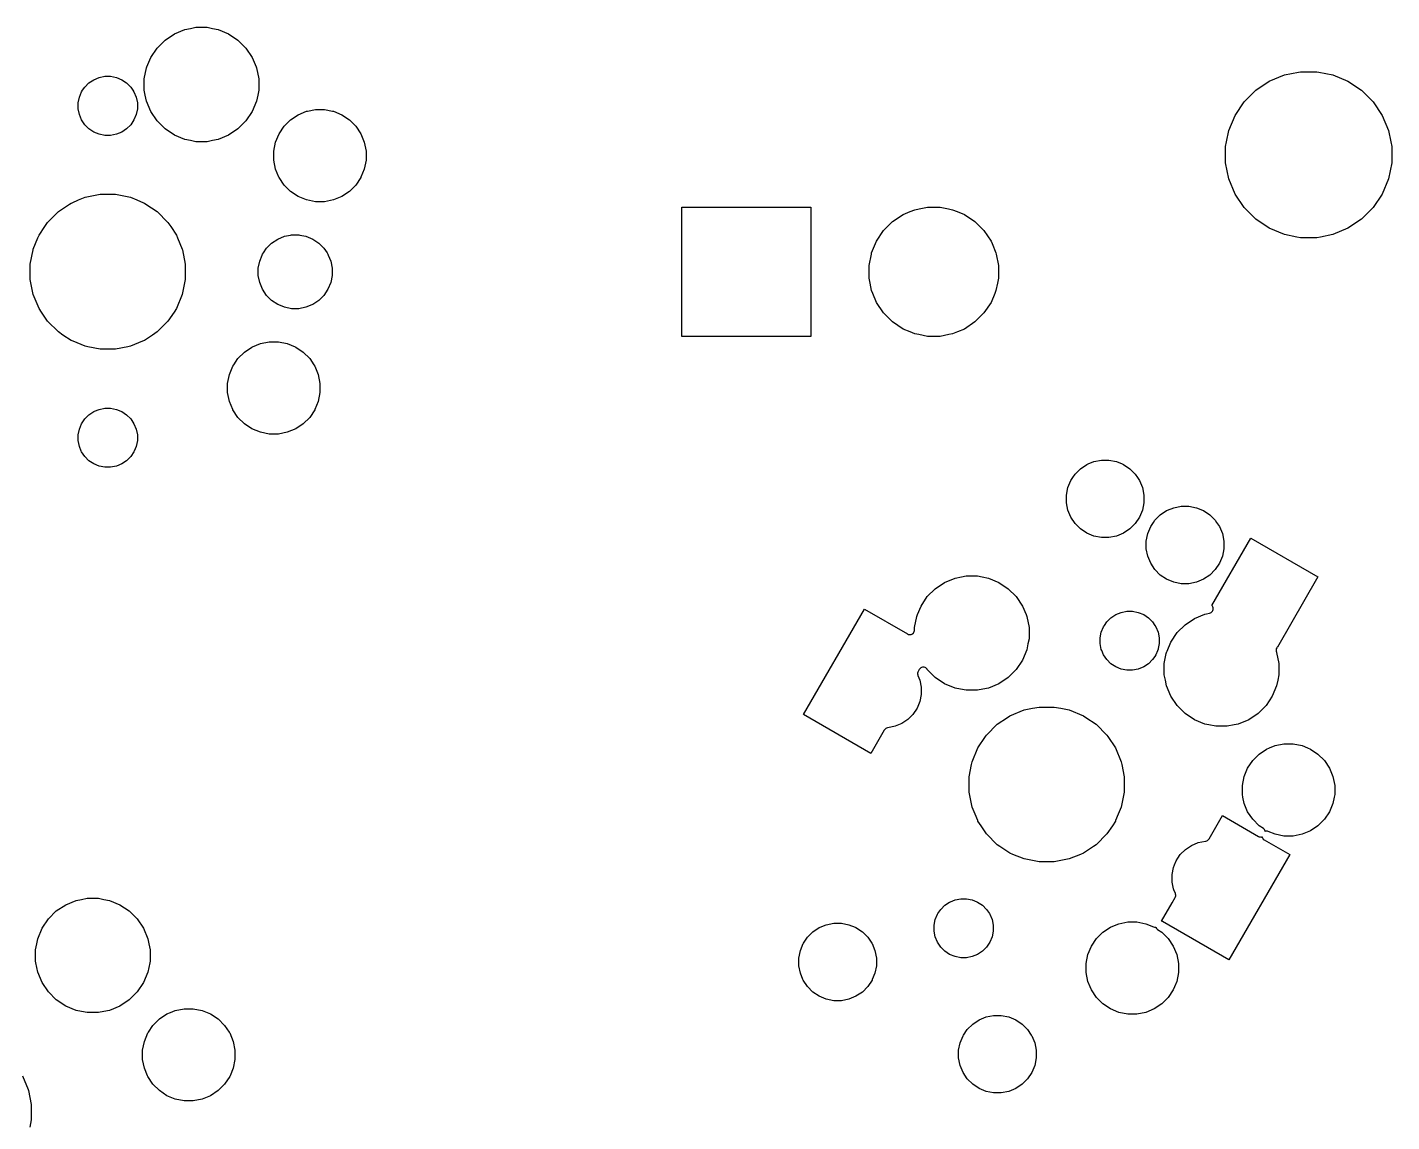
# Model space of a CAD drawing. Extents: x 52 to 337, y -159 to -34.
# Drawn here: x 297.86 to 334.83, y -129.41 to -99.73 of the extents above; entities that cross this region are included whole.
import ezdxf

# ---------------------------------------------------------------- set-up
doc = ezdxf.new("R2010")
doc.units = 0
doc.layers.add('BLACK', color=7, linetype='CONTINUOUS')

msp = doc.modelspace()

# ---------------------------------------------------------------- linework, layer by layer
at = {"layer": 'BLACK', "linetype": 'CONTINUOUS'}
for p, q in [((301.843, -99.908), (302.125, -99.7911)), ((302.125, -99.7911), (302.275, -99.7613)), ((302.275, -99.7613), (302.425, -99.7315)), ((302.425, -99.7315), (302.73, -99.7315)), ((302.73, -99.7315), (302.88, -99.7613)), ((302.88, -99.7613), (303.03, -99.7911)), ((303.03, -99.7911), (303.312, -99.908)), ((301.373, -100.294), (301.589, -100.078)), ((301.589, -100.078), (301.843, -99.908)), ((303.312, -99.908), (303.566, -100.078)), ((303.566, -100.078), (303.782, -100.294)), ((301.098, -100.8), (301.203, -100.548)), ((301.203, -100.548), (301.373, -100.294)), ((303.782, -100.294), (303.952, -100.548)), ((303.952, -100.548), (304.057, -100.8)), ((301.026, -101.13), (301.086, -100.83)), ((301.086, -100.83), (301.098, -100.8)), ((304.057, -100.8), (304.069, -100.83)), ((304.069, -100.83), (304.128, -101.13)), ((332.305, -100.947), (332.36, -100.936)), ((332.36, -100.936), (332.803, -100.936)), ((332.803, -100.936), (332.857, -100.947)), ((299.415, -101.352), (299.527, -101.24)), ((299.527, -101.24), (299.658, -101.153)), ((299.658, -101.153), (299.804, -101.092)), ((299.658, -101.153), (299.658, -101.153)), ((299.804, -101.092), (299.959, -101.061)), ((299.959, -101.061), (300.116, -101.061)), ((300.116, -101.061), (300.271, -101.092)), ((300.271, -101.092), (300.417, -101.153)), ((300.417, -101.153), (300.417, -101.153)), ((300.417, -101.153), (300.548, -101.24)), ((300.548, -101.24), (300.66, -101.352)), ((301.026, -101.435), (301.026, -101.13)), ((304.128, -101.13), (304.128, -101.435)), ((331.146, -101.439), (331.515, -101.193)), ((331.515, -101.193), (331.925, -101.023)), ((331.925, -101.023), (332.305, -100.947)), ((332.857, -100.947), (333.238, -101.023)), ((333.238, -101.023), (333.647, -101.193)), ((333.647, -101.193), (334.016, -101.439)), ((299.236, -101.784), (299.267, -101.629)), ((299.267, -101.629), (299.328, -101.483)), ((299.328, -101.483), (299.357, -101.439)), ((299.357, -101.439), (299.415, -101.352)), ((300.66, -101.352), (300.718, -101.439)), ((300.718, -101.439), (300.747, -101.483)), ((300.747, -101.483), (300.808, -101.629)), ((300.808, -101.629), (300.839, -101.784)), ((301.054, -101.571), (301.026, -101.435)), ((301.086, -101.735), (301.054, -101.571)), ((304.101, -101.571), (304.069, -101.735)), ((304.128, -101.435), (304.101, -101.571)), ((330.833, -101.753), (331.146, -101.439)), ((334.016, -101.439), (334.33, -101.753)), ((299.236, -101.941), (299.236, -101.784)), ((299.267, -102.096), (299.236, -101.941)), ((300.839, -101.941), (300.808, -102.096)), ((300.839, -101.784), (300.839, -101.941)), ((301.203, -102.017), (301.086, -101.735)), ((301.373, -102.271), (301.203, -102.017)), ((303.952, -102.017), (303.782, -102.271)), ((304.069, -101.735), (303.952, -102.017)), ((305.195, -102.104), (305.423, -102.01)), ((305.423, -102.01), (305.451, -102.004)), ((305.451, -102.004), (305.664, -101.962)), ((305.664, -101.962), (305.911, -101.962)), ((305.911, -101.962), (306.124, -102.004)), ((306.124, -102.004), (306.152, -102.01)), ((306.152, -102.01), (306.38, -102.104)), ((330.586, -102.121), (330.833, -101.753)), ((334.33, -101.753), (334.576, -102.121)), ((299.328, -102.242), (299.267, -102.096)), ((299.415, -102.373), (299.328, -102.242)), ((299.328, -102.242), (299.328, -102.242)), ((299.527, -102.485), (299.415, -102.373)), ((300.66, -102.373), (300.548, -102.485)), ((300.747, -102.242), (300.66, -102.373)), ((300.808, -102.096), (300.747, -102.242)), ((300.747, -102.242), (300.747, -102.242)), ((301.589, -102.487), (301.373, -102.271)), ((303.782, -102.271), (303.566, -102.487)), ((304.679, -102.62), (304.816, -102.415)), ((304.816, -102.415), (304.99, -102.241)), ((304.99, -102.241), (305.195, -102.104)), ((306.38, -102.104), (306.585, -102.241)), ((306.585, -102.241), (306.759, -102.415)), ((306.759, -102.415), (306.896, -102.62)), ((330.417, -102.531), (330.586, -102.121)), ((334.576, -102.121), (334.746, -102.531)), ((299.658, -102.572), (299.527, -102.485)), ((299.804, -102.633), (299.658, -102.572)), ((299.658, -102.572), (299.658, -102.572)), ((299.658, -102.572), (299.658, -102.572)), ((299.959, -102.663), (299.804, -102.633)), ((300.116, -102.663), (299.959, -102.663)), ((300.271, -102.633), (300.116, -102.663)), ((300.417, -102.572), (300.271, -102.633)), ((300.548, -102.485), (300.417, -102.572)), ((300.417, -102.572), (300.417, -102.572)), ((300.417, -102.572), (300.417, -102.572)), ((301.843, -102.657), (301.589, -102.487)), ((302.125, -102.774), (301.843, -102.657)), ((302.275, -102.804), (302.125, -102.774)), ((303.03, -102.774), (302.88, -102.804)), ((303.312, -102.657), (303.03, -102.774)), ((303.566, -102.487), (303.312, -102.657)), ((304.585, -102.848), (304.679, -102.62)), ((304.679, -102.62), (304.679, -102.62)), ((306.896, -102.62), (306.896, -102.62)), ((306.896, -102.62), (306.99, -102.848)), ((330.357, -102.834), (330.417, -102.531)), ((334.746, -102.531), (334.806, -102.834)), ((302.425, -102.834), (302.275, -102.804)), ((302.73, -102.834), (302.425, -102.834)), ((302.88, -102.804), (302.73, -102.834)), ((304.536, -103.089), (304.585, -102.848)), ((304.536, -103.336), (304.536, -103.089)), ((306.99, -102.848), (307.038, -103.089)), ((307.038, -103.089), (307.038, -103.336)), ((330.33, -102.966), (330.331, -102.961)), ((330.33, -103.409), (330.33, -102.966)), ((330.331, -102.961), (330.357, -102.834)), ((334.806, -102.834), (334.831, -102.961)), ((334.831, -102.961), (334.832, -102.966)), ((334.832, -102.966), (334.832, -103.409)), ((304.585, -103.577), (304.536, -103.336)), ((307.038, -103.336), (306.99, -103.577)), ((330.417, -103.844), (330.33, -103.409)), ((334.832, -103.409), (334.746, -103.844)), ((304.677, -103.8), (304.585, -103.577)), ((304.679, -103.805), (304.677, -103.8)), ((304.816, -104.01), (304.679, -103.805)), ((306.896, -103.805), (306.759, -104.01)), ((306.898, -103.8), (306.896, -103.805)), ((306.99, -103.577), (306.898, -103.8)), ((330.586, -104.254), (330.417, -103.844)), ((334.746, -103.844), (334.576, -104.254)), ((299.56, -104.315), (299.831, -104.261)), ((299.831, -104.261), (300.244, -104.261)), ((300.244, -104.261), (300.515, -104.315)), ((304.99, -104.184), (304.816, -104.01)), ((305.195, -104.321), (304.99, -104.184)), ((306.585, -104.184), (306.38, -104.321)), ((306.759, -104.01), (306.585, -104.184)), ((330.833, -104.622), (330.586, -104.254)), ((334.576, -104.254), (334.33, -104.622)), ((298.698, -104.731), (299.003, -104.527)), ((299.003, -104.527), (299.042, -104.501)), ((299.042, -104.501), (299.07, -104.489)), ((299.07, -104.489), (299.248, -104.415)), ((299.248, -104.415), (299.425, -104.342)), ((299.425, -104.342), (299.56, -104.315)), ((300.515, -104.315), (300.65, -104.342)), ((300.65, -104.342), (300.827, -104.415)), ((300.827, -104.415), (301.005, -104.489)), ((301.005, -104.489), (301.033, -104.501)), ((301.033, -104.501), (301.072, -104.527)), ((301.072, -104.527), (301.377, -104.731)), ((305.423, -104.415), (305.195, -104.321)), ((305.195, -104.321), (305.195, -104.321)), ((305.195, -104.321), (305.195, -104.321)), ((305.664, -104.463), (305.423, -104.415)), ((305.911, -104.463), (305.664, -104.463)), ((306.152, -104.415), (305.911, -104.463)), ((306.38, -104.321), (306.152, -104.415)), ((306.38, -104.321), (306.38, -104.321)), ((306.38, -104.321), (306.38, -104.321)), ((315.59, -108.114), (315.59, -104.611)), ((315.59, -104.611), (319.092, -104.611)), ((319.092, -104.611), (319.092, -108.114)), ((322.023, -104.656), (322.249, -104.611)), ((322.249, -104.611), (322.594, -104.611)), ((322.594, -104.611), (322.819, -104.656)), ((331.146, -104.936), (330.833, -104.622)), ((334.33, -104.622), (334.016, -104.936)), ((298.406, -105.023), (298.698, -104.731)), ((301.377, -104.731), (301.669, -105.023)), ((321.061, -105.246), (321.305, -105.002)), ((321.305, -105.002), (321.592, -104.811)), ((321.592, -104.811), (321.786, -104.731)), ((321.786, -104.731), (321.911, -104.679)), ((321.911, -104.679), (322.023, -104.656)), ((322.819, -104.656), (322.932, -104.679)), ((322.932, -104.679), (323.057, -104.731)), ((323.057, -104.731), (323.251, -104.811)), ((323.251, -104.811), (323.537, -105.002)), ((323.537, -105.002), (323.781, -105.246)), ((331.515, -105.182), (331.146, -104.936)), ((334.016, -104.936), (333.647, -105.182)), ((298.146, -105.438), (298.176, -105.367)), ((298.176, -105.367), (298.177, -105.366)), ((298.177, -105.366), (298.331, -105.135)), ((298.331, -105.135), (298.406, -105.023)), ((301.669, -105.023), (301.744, -105.135)), ((301.744, -105.135), (301.898, -105.366)), ((301.898, -105.366), (301.899, -105.367)), ((301.899, -105.367), (301.929, -105.438)), ((304.826, -105.4), (304.99, -105.367)), ((304.99, -105.367), (305.019, -105.361)), ((305.019, -105.361), (305.216, -105.361)), ((305.216, -105.361), (305.245, -105.367)), ((305.245, -105.367), (305.409, -105.4)), ((320.87, -105.533), (321.061, -105.246)), ((323.781, -105.246), (323.973, -105.533)), ((331.925, -105.352), (331.515, -105.182)), ((332.261, -105.419), (331.925, -105.352)), ((333.238, -105.352), (332.902, -105.419)), ((333.647, -105.182), (333.238, -105.352)), ((298.017, -105.75), (298.146, -105.438)), ((301.929, -105.438), (302.058, -105.75)), ((304.255, -105.852), (304.34, -105.724)), ((304.34, -105.724), (304.479, -105.585)), ((304.479, -105.585), (304.643, -105.475)), ((304.643, -105.475), (304.826, -105.4)), ((305.409, -105.4), (305.592, -105.475)), ((305.592, -105.475), (305.756, -105.585)), ((305.756, -105.585), (305.895, -105.724)), ((305.895, -105.724), (305.98, -105.852)), ((320.738, -105.852), (320.843, -105.597)), ((320.843, -105.597), (320.87, -105.533)), ((323.973, -105.533), (324, -105.597)), ((324, -105.597), (324.105, -105.852)), ((332.36, -105.438), (332.261, -105.419)), ((332.803, -105.438), (332.36, -105.438)), ((332.902, -105.419), (332.803, -105.438)), ((297.936, -106.156), (298.014, -105.768)), ((298.014, -105.768), (298.017, -105.75)), ((302.058, -105.75), (302.061, -105.768)), ((302.061, -105.768), (302.138, -106.156)), ((304.116, -106.264), (304.155, -106.071)), ((304.155, -106.071), (304.222, -105.909)), ((304.222, -105.909), (304.23, -105.888)), ((304.23, -105.888), (304.255, -105.852)), ((305.98, -105.852), (306.005, -105.888)), ((306.005, -105.888), (306.013, -105.909)), ((306.013, -105.909), (306.08, -106.071)), ((306.08, -106.071), (306.118, -106.264)), ((320.67, -106.19), (320.73, -105.888)), ((320.73, -105.888), (320.738, -105.852)), ((324.105, -105.852), (324.112, -105.888)), ((324.112, -105.888), (324.172, -106.19)), ((297.936, -106.569), (297.936, -106.156)), ((302.138, -106.156), (302.138, -106.569)), ((304.116, -106.461), (304.116, -106.264)), ((304.155, -106.654), (304.116, -106.461)), ((306.118, -106.461), (306.08, -106.654)), ((306.118, -106.264), (306.118, -106.461)), ((320.67, -106.535), (320.67, -106.19)), ((324.172, -106.19), (324.172, -106.535)), ((297.963, -106.704), (297.936, -106.569)), ((298.017, -106.975), (297.963, -106.704)), ((302.112, -106.704), (302.058, -106.975)), ((302.138, -106.569), (302.112, -106.704)), ((304.23, -106.837), (304.155, -106.654)), ((304.34, -107.001), (304.23, -106.837)), ((306.005, -106.837), (305.895, -107.001)), ((306.08, -106.654), (306.005, -106.837)), ((320.697, -106.667), (320.67, -106.535)), ((320.738, -106.873), (320.697, -106.667)), ((324.146, -106.667), (324.105, -106.873)), ((324.172, -106.535), (324.146, -106.667)), ((298.176, -107.358), (298.017, -106.975)), ((302.058, -106.975), (301.899, -107.358)), ((304.479, -107.14), (304.34, -107.001)), ((304.643, -107.25), (304.479, -107.14)), ((305.756, -107.14), (305.592, -107.25)), ((305.895, -107.001), (305.756, -107.14)), ((320.769, -106.949), (320.738, -106.873)), ((320.87, -107.192), (320.769, -106.949)), ((321.061, -107.479), (320.87, -107.192)), ((323.973, -107.192), (323.781, -107.479)), ((324.074, -106.949), (323.973, -107.192)), ((324.105, -106.873), (324.074, -106.949)), ((298.24, -107.454), (298.176, -107.358)), ((298.406, -107.702), (298.24, -107.454)), ((301.835, -107.454), (301.669, -107.702)), ((301.899, -107.358), (301.835, -107.454)), ((304.671, -107.261), (304.643, -107.25)), ((304.643, -107.25), (304.643, -107.25)), ((304.643, -107.25), (304.643, -107.25)), ((304.826, -107.325), (304.671, -107.261)), ((305.019, -107.364), (304.826, -107.325)), ((305.216, -107.364), (305.019, -107.364)), ((305.409, -107.325), (305.216, -107.364)), ((305.564, -107.261), (305.409, -107.325)), ((305.592, -107.25), (305.564, -107.261)), ((305.592, -107.25), (305.592, -107.25)), ((305.592, -107.25), (305.592, -107.25)), ((321.305, -107.723), (321.061, -107.479)), ((323.781, -107.479), (323.537, -107.723)), ((298.698, -107.994), (298.406, -107.702)), ((301.669, -107.702), (301.377, -107.994)), ((321.592, -107.914), (321.305, -107.723)), ((321.779, -107.992), (321.592, -107.914)), ((323.251, -107.914), (323.064, -107.992)), ((323.537, -107.723), (323.251, -107.914)), ((298.823, -108.078), (298.698, -107.994)), ((299.042, -108.224), (298.823, -108.078)), ((299.097, -108.247), (299.042, -108.224)), ((299.042, -108.224), (299.042, -108.224)), ((299.042, -108.224), (299.042, -108.224)), ((299.425, -108.383), (299.097, -108.247)), ((300.978, -108.247), (300.65, -108.383)), ((301.033, -108.224), (300.978, -108.247)), ((301.252, -108.078), (301.033, -108.224)), ((301.033, -108.224), (301.033, -108.224)), ((301.033, -108.224), (301.033, -108.224)), ((301.377, -107.994), (301.252, -108.078)), ((303.961, -108.397), (304.173, -108.31)), ((304.173, -108.31), (304.414, -108.261)), ((304.414, -108.261), (304.661, -108.261)), ((304.661, -108.261), (304.902, -108.31)), ((304.902, -108.31), (305.114, -108.397)), ((319.092, -108.114), (315.59, -108.114)), ((321.911, -108.046), (321.779, -107.992)), ((322.015, -108.067), (321.911, -108.046)), ((322.249, -108.114), (322.015, -108.067)), ((322.594, -108.114), (322.249, -108.114)), ((322.828, -108.067), (322.594, -108.114)), ((322.932, -108.046), (322.828, -108.067)), ((323.064, -107.992), (322.932, -108.046)), ((299.498, -108.397), (299.425, -108.383)), ((299.831, -108.463), (299.498, -108.397)), ((300.244, -108.463), (299.831, -108.463)), ((300.577, -108.397), (300.244, -108.463)), ((300.65, -108.383), (300.577, -108.397)), ((303.566, -108.715), (303.74, -108.541)), ((303.74, -108.541), (303.945, -108.404)), ((303.945, -108.404), (303.961, -108.397)), ((305.114, -108.397), (305.13, -108.404)), ((305.13, -108.404), (305.335, -108.541)), ((305.335, -108.541), (305.509, -108.715)), ((303.335, -109.148), (303.429, -108.92)), ((303.429, -108.92), (303.45, -108.888)), ((303.45, -108.888), (303.566, -108.715)), ((305.509, -108.715), (305.625, -108.888)), ((305.625, -108.888), (305.646, -108.92)), ((305.646, -108.92), (305.74, -109.148)), ((303.286, -109.389), (303.335, -109.148)), ((303.286, -109.636), (303.286, -109.389)), ((305.74, -109.148), (305.788, -109.389)), ((305.788, -109.389), (305.788, -109.636)), ((303.335, -109.877), (303.286, -109.636)), ((305.788, -109.636), (305.74, -109.877)), ((299.527, -110.24), (299.658, -110.153)), ((299.658, -110.153), (299.68, -110.144)), ((299.68, -110.144), (299.804, -110.092)), ((299.804, -110.092), (299.959, -110.061)), ((299.959, -110.061), (300.116, -110.061)), ((300.116, -110.061), (300.271, -110.092)), ((300.271, -110.092), (300.395, -110.144)), ((300.395, -110.144), (300.417, -110.153)), ((300.417, -110.153), (300.548, -110.24)), ((303.424, -110.092), (303.335, -109.877)), ((303.429, -110.105), (303.424, -110.092)), ((303.566, -110.31), (303.429, -110.105)), ((305.646, -110.105), (305.509, -110.31)), ((305.651, -110.092), (305.646, -110.105)), ((305.74, -109.877), (305.651, -110.092)), ((299.267, -110.629), (299.328, -110.483)), ((299.328, -110.483), (299.329, -110.481)), ((299.329, -110.481), (299.415, -110.352)), ((299.415, -110.352), (299.527, -110.24)), ((300.548, -110.24), (300.66, -110.352)), ((300.66, -110.352), (300.746, -110.481)), ((300.746, -110.481), (300.747, -110.483)), ((300.747, -110.483), (300.808, -110.629)), ((303.74, -110.484), (303.566, -110.31)), ((303.945, -110.621), (303.74, -110.484)), ((305.335, -110.484), (305.13, -110.621)), ((305.509, -110.31), (305.335, -110.484)), ((299.236, -110.784), (299.267, -110.629)), ((299.236, -110.941), (299.236, -110.784)), ((300.808, -110.629), (300.839, -110.784)), ((300.839, -110.784), (300.839, -110.941)), ((304.173, -110.715), (303.945, -110.621)), ((303.945, -110.621), (303.945, -110.621)), ((303.945, -110.621), (303.945, -110.621)), ((304.414, -110.763), (304.173, -110.715)), ((304.661, -110.763), (304.414, -110.763)), ((304.902, -110.715), (304.661, -110.763)), ((305.13, -110.621), (304.902, -110.715)), ((305.13, -110.621), (305.13, -110.621)), ((305.13, -110.621), (305.13, -110.621)), ((299.267, -111.096), (299.236, -110.941)), ((299.32, -111.223), (299.267, -111.096)), ((299.328, -111.242), (299.32, -111.223)), ((299.415, -111.373), (299.328, -111.242)), ((300.747, -111.242), (300.66, -111.373)), ((300.755, -111.223), (300.747, -111.242)), ((300.808, -111.096), (300.755, -111.223)), ((300.839, -110.941), (300.808, -111.096)), ((299.527, -111.485), (299.415, -111.373)), ((299.658, -111.572), (299.527, -111.485)), ((299.804, -111.633), (299.658, -111.572)), ((299.658, -111.572), (299.658, -111.572)), ((299.658, -111.572), (299.658, -111.572)), ((299.959, -111.663), (299.804, -111.633)), ((300.116, -111.663), (299.959, -111.663)), ((300.271, -111.633), (300.116, -111.663)), ((300.417, -111.572), (300.271, -111.633)), ((300.548, -111.485), (300.417, -111.572)), ((300.417, -111.572), (300.417, -111.572)), ((300.417, -111.572), (300.417, -111.572)), ((300.66, -111.373), (300.548, -111.485)), ((326.396, -111.703), (326.568, -111.588)), ((326.568, -111.588), (326.606, -111.572)), ((326.606, -111.572), (326.76, -111.509)), ((326.76, -111.509), (326.963, -111.469)), ((326.963, -111.469), (327.17, -111.469)), ((327.17, -111.469), (327.373, -111.509)), ((327.373, -111.509), (327.526, -111.572)), ((327.526, -111.572), (327.564, -111.588)), ((327.564, -111.588), (327.736, -111.703)), ((326.056, -112.213), (326.135, -112.022)), ((326.135, -112.022), (326.19, -111.939)), ((326.19, -111.939), (326.25, -111.85)), ((326.25, -111.85), (326.396, -111.703)), ((327.736, -111.703), (327.883, -111.85)), ((327.883, -111.85), (327.943, -111.939)), ((327.943, -111.939), (327.998, -112.022)), ((327.998, -112.022), (328.077, -112.213)), ((326.015, -112.416), (326.056, -112.213)), ((328.077, -112.213), (328.117, -112.416)), ((326.015, -112.623), (326.015, -112.416)), ((326.056, -112.826), (326.015, -112.623)), ((328.117, -112.623), (328.077, -112.826)), ((328.117, -112.416), (328.117, -112.623)), ((328.754, -112.829), (328.925, -112.759)), ((328.925, -112.759), (329.128, -112.719)), ((329.128, -112.719), (329.335, -112.719)), ((329.335, -112.719), (329.538, -112.759)), ((329.538, -112.759), (329.708, -112.829)), ((326.135, -113.017), (326.056, -112.826)), ((326.25, -113.189), (326.135, -113.017)), ((326.135, -113.017), (326.135, -113.017)), ((327.998, -113.017), (327.883, -113.189)), ((328.077, -112.826), (327.998, -113.017)), ((327.998, -113.017), (327.998, -113.017)), ((328.375, -113.16), (328.415, -113.1)), ((328.415, -113.1), (328.561, -112.953)), ((328.561, -112.953), (328.733, -112.838)), ((328.733, -112.838), (328.754, -112.829)), ((329.708, -112.829), (329.729, -112.838)), ((329.729, -112.838), (329.901, -112.953)), ((329.901, -112.953), (330.048, -113.1)), ((330.048, -113.1), (330.088, -113.16)), ((326.396, -113.336), (326.25, -113.189)), ((326.568, -113.451), (326.396, -113.336)), ((326.76, -113.53), (326.568, -113.451)), ((326.568, -113.451), (326.568, -113.451)), ((326.568, -113.451), (326.568, -113.451)), ((327.564, -113.451), (327.373, -113.53)), ((327.736, -113.336), (327.564, -113.451)), ((327.564, -113.451), (327.564, -113.451)), ((327.564, -113.451), (327.564, -113.451)), ((327.883, -113.189), (327.736, -113.336)), ((328.18, -113.666), (328.221, -113.463)), ((328.221, -113.463), (328.3, -113.272)), ((328.3, -113.272), (328.375, -113.16)), ((330.088, -113.16), (330.163, -113.272)), ((330.163, -113.272), (330.242, -113.463)), ((330.242, -113.463), (330.282, -113.666)), ((326.963, -113.571), (326.76, -113.53)), ((327.17, -113.571), (326.963, -113.571)), ((327.373, -113.53), (327.17, -113.571)), ((328.18, -113.873), (328.18, -113.666)), ((328.221, -114.076), (328.18, -113.873)), ((329.958, -115.408), (331.012, -113.584)), ((330.282, -113.873), (330.242, -114.076)), ((330.282, -113.666), (330.282, -113.873)), ((331.012, -113.584), (332.832, -114.635)), ((328.3, -114.267), (328.221, -114.076)), ((330.242, -114.076), (330.163, -114.267)), ((323.169, -114.635), (323.299, -114.609)), ((323.299, -114.609), (323.604, -114.609)), ((323.604, -114.609), (323.734, -114.635)), ((328.415, -114.439), (328.3, -114.267)), ((328.3, -114.267), (328.3, -114.267)), ((328.561, -114.586), (328.415, -114.439)), ((328.733, -114.701), (328.561, -114.586)), ((329.901, -114.586), (329.729, -114.701)), ((330.048, -114.439), (329.901, -114.586)), ((330.163, -114.267), (330.048, -114.439)), ((330.163, -114.267), (330.163, -114.267)), ((322.247, -115.171), (322.463, -114.955)), ((322.463, -114.955), (322.717, -114.786)), ((322.717, -114.786), (322.999, -114.669)), ((322.999, -114.669), (323.169, -114.635)), ((323.734, -114.635), (323.904, -114.669)), ((323.904, -114.669), (324.186, -114.786)), ((324.186, -114.786), (324.44, -114.955)), ((324.44, -114.955), (324.656, -115.171)), ((328.925, -114.78), (328.733, -114.701)), ((328.733, -114.701), (328.733, -114.701)), ((328.733, -114.701), (328.733, -114.701)), ((329.128, -114.821), (328.925, -114.78)), ((329.335, -114.821), (329.128, -114.821)), ((329.538, -114.78), (329.335, -114.821)), ((329.729, -114.701), (329.538, -114.78)), ((329.729, -114.701), (329.729, -114.701)), ((329.729, -114.701), (329.729, -114.701)), ((332.832, -114.635), (331.733, -116.538)), ((322.077, -115.425), (322.247, -115.171)), ((324.656, -115.171), (324.826, -115.425)), ((318.896, -118.369), (320.547, -115.509)), ((320.547, -115.509), (321.713, -116.183)), ((321.901, -116.007), (321.96, -115.708)), ((321.96, -115.708), (321.981, -115.658)), ((321.981, -115.658), (322.077, -115.425)), ((324.826, -115.425), (324.922, -115.658)), ((324.922, -115.658), (324.943, -115.708)), ((324.943, -115.708), (325.003, -116.007)), ((327.221, -115.745), (327.352, -115.658)), ((327.352, -115.658), (327.498, -115.597)), ((327.352, -115.658), (327.352, -115.658)), ((327.498, -115.597), (327.652, -115.567)), ((327.652, -115.567), (327.81, -115.567)), ((327.81, -115.567), (327.965, -115.597)), ((327.965, -115.597), (328.111, -115.658)), ((328.111, -115.658), (328.111, -115.658)), ((328.111, -115.658), (328.242, -115.745)), ((329.486, -115.761), (329.769, -115.644)), ((329.769, -115.644), (329.812, -115.635)), ((329.812, -115.635), (329.894, -115.619)), ((329.894, -115.619), (329.918, -115.612)), ((329.918, -115.612), (329.94, -115.6)), ((329.94, -115.6), (329.958, -115.585)), ((329.974, -115.427), (329.958, -115.408)), ((329.958, -115.585), (329.974, -115.566)), ((329.986, -115.448), (329.974, -115.427)), ((329.974, -115.566), (329.986, -115.544)), ((329.993, -115.472), (329.986, -115.448)), ((329.986, -115.544), (329.993, -115.521)), ((329.995, -115.496), (329.993, -115.472)), ((329.993, -115.521), (329.995, -115.496)), ((321.894, -116.115), (321.9, -116.091)), ((321.9, -116.091), (321.901, -116.075)), ((321.901, -116.075), (321.901, -116.007)), ((325.003, -116.007), (325.003, -116.313)), ((326.961, -116.134), (327.021, -115.988)), ((327.021, -115.988), (327.045, -115.953)), ((327.045, -115.953), (327.109, -115.857)), ((327.109, -115.857), (327.221, -115.745)), ((328.242, -115.745), (328.353, -115.857)), ((328.353, -115.857), (328.417, -115.953)), ((328.417, -115.953), (328.441, -115.988)), ((328.441, -115.988), (328.501, -116.134)), ((329.016, -116.147), (329.232, -115.931)), ((329.232, -115.931), (329.486, -115.761)), ((321.713, -116.183), (321.736, -116.193)), ((321.736, -116.193), (321.759, -116.198)), ((321.759, -116.198), (321.784, -116.199)), ((321.784, -116.199), (321.808, -116.195)), ((321.808, -116.195), (321.831, -116.187)), ((321.831, -116.187), (321.852, -116.174)), ((321.852, -116.174), (321.87, -116.157)), ((321.87, -116.157), (321.884, -116.137)), ((321.884, -116.137), (321.894, -116.115)), ((324.974, -116.455), (324.943, -116.612)), ((325.003, -116.313), (324.974, -116.455)), ((326.93, -116.289), (326.961, -116.134)), ((326.93, -116.446), (326.93, -116.289)), ((326.961, -116.601), (326.93, -116.446)), ((328.501, -116.134), (328.532, -116.289)), ((328.532, -116.446), (328.507, -116.573)), ((328.532, -116.289), (328.532, -116.446)), ((328.745, -116.645), (328.846, -116.401)), ((328.846, -116.401), (329.016, -116.147)), ((324.943, -116.612), (324.826, -116.895)), ((326.974, -116.632), (326.961, -116.601)), ((327.021, -116.747), (326.974, -116.632)), ((327.109, -116.878), (327.021, -116.747)), ((328.412, -116.791), (328.353, -116.878)), ((328.441, -116.747), (328.412, -116.791)), ((328.486, -116.639), (328.441, -116.747)), ((328.497, -116.617), (328.486, -116.639)), ((328.506, -116.607), (328.497, -116.617)), ((328.507, -116.573), (328.505, -116.597)), ((328.505, -116.597), (328.506, -116.607)), ((328.67, -116.983), (328.724, -116.711)), ((328.724, -116.711), (328.726, -116.687)), ((328.725, -116.677), (328.734, -116.667)), ((328.726, -116.687), (328.725, -116.677)), ((328.734, -116.667), (328.745, -116.645)), ((331.699, -116.608), (331.698, -116.632)), ((331.698, -116.632), (331.702, -116.656)), ((331.705, -116.584), (331.699, -116.608)), ((331.702, -116.656), (331.708, -116.672)), ((331.715, -116.561), (331.705, -116.584)), ((331.708, -116.672), (331.712, -116.683)), ((331.712, -116.683), (331.772, -116.983)), ((331.729, -116.542), (331.715, -116.561)), ((331.733, -116.538), (331.729, -116.542)), ((322, -117.197), (321.99, -117.219)), ((322.029, -117.147), (322, -117.197)), ((322.049, -117.121), (322.029, -117.147)), ((322.068, -117.105), (322.049, -117.121)), ((322.089, -117.094), (322.068, -117.105)), ((322.113, -117.087), (322.089, -117.094)), ((322.137, -117.084), (322.113, -117.087)), ((322.161, -117.087), (322.137, -117.084)), ((322.185, -117.094), (322.161, -117.087)), ((322.206, -117.105), (322.185, -117.094)), ((322.225, -117.121), (322.206, -117.105)), ((322.241, -117.14), (322.225, -117.121)), ((322.247, -117.149), (322.241, -117.14)), ((322.463, -117.365), (322.247, -117.149)), ((324.656, -117.149), (324.44, -117.365)), ((324.826, -116.895), (324.656, -117.149)), ((327.221, -116.99), (327.109, -116.878)), ((327.352, -117.077), (327.221, -116.99)), ((327.498, -117.138), (327.352, -117.077)), ((327.352, -117.077), (327.352, -117.077)), ((327.352, -117.077), (327.352, -117.077)), ((327.652, -117.169), (327.498, -117.138)), ((327.81, -117.169), (327.652, -117.169)), ((327.965, -117.138), (327.81, -117.169)), ((328.111, -117.077), (327.965, -117.138)), ((328.242, -116.99), (328.111, -117.077)), ((328.111, -117.077), (328.111, -117.077)), ((328.111, -117.077), (328.111, -117.077)), ((328.353, -116.878), (328.242, -116.99)), ((328.67, -117.288), (328.67, -116.983)), ((331.772, -116.983), (331.772, -117.288)), ((321.984, -117.243), (321.983, -117.268)), ((321.983, -117.268), (321.987, -117.292)), ((321.99, -117.219), (321.984, -117.243)), ((321.987, -117.292), (321.992, -117.307)), ((321.992, -117.307), (322.044, -117.433)), ((322.044, -117.433), (322.083, -117.626)), ((322.717, -117.534), (322.463, -117.365)), ((322.999, -117.651), (322.717, -117.534)), ((324.186, -117.534), (323.904, -117.651)), ((324.44, -117.365), (324.186, -117.534)), ((328.699, -117.433), (328.67, -117.288)), ((328.73, -117.588), (328.699, -117.433)), ((331.743, -117.433), (331.712, -117.588)), ((331.772, -117.288), (331.743, -117.433)), ((322.083, -117.823), (322.044, -118.017)), ((322.083, -117.626), (322.083, -117.823)), ((323.149, -117.681), (322.999, -117.651)), ((323.299, -117.711), (323.149, -117.681)), ((323.604, -117.711), (323.299, -117.711)), ((323.754, -117.681), (323.604, -117.711)), ((323.904, -117.651), (323.754, -117.681)), ((328.846, -117.87), (328.73, -117.588)), ((329.016, -118.124), (328.846, -117.87)), ((331.595, -117.87), (331.426, -118.124)), ((331.712, -117.588), (331.595, -117.87)), ((321.969, -118.199), (321.859, -118.363)), ((322.044, -118.017), (321.969, -118.199)), ((324.486, -118.403), (324.868, -118.244)), ((324.868, -118.244), (325.098, -118.199)), ((325.098, -118.199), (325.274, -118.164)), ((325.274, -118.164), (325.688, -118.164)), ((325.688, -118.164), (325.865, -118.199)), ((325.865, -118.199), (326.094, -118.244)), ((326.094, -118.244), (326.476, -118.403)), ((329.232, -118.34), (329.016, -118.124)), ((331.426, -118.124), (331.21, -118.34)), ((320.716, -119.42), (318.896, -118.369)), ((321.374, -118.687), (321.18, -118.726)), ((321.556, -118.612), (321.374, -118.687)), ((321.72, -118.502), (321.556, -118.612)), ((321.859, -118.363), (321.72, -118.502)), ((323.849, -118.925), (324.142, -118.633)), ((324.142, -118.633), (324.419, -118.447)), ((324.419, -118.447), (324.486, -118.403)), ((326.476, -118.403), (326.543, -118.447)), ((326.543, -118.447), (326.821, -118.633)), ((326.821, -118.633), (327.113, -118.925)), ((329.486, -118.51), (329.232, -118.34)), ((329.769, -118.627), (329.486, -118.51)), ((329.88, -118.649), (329.769, -118.627)), ((330.068, -118.686), (329.88, -118.649)), ((330.374, -118.686), (330.068, -118.686)), ((330.562, -118.649), (330.374, -118.686)), ((330.673, -118.627), (330.562, -118.649)), ((330.956, -118.51), (330.673, -118.627)), ((331.21, -118.34), (330.956, -118.51)), ((321.081, -118.788), (320.716, -119.42)), ((321.101, -118.762), (321.081, -118.788)), ((321.12, -118.747), (321.101, -118.762)), ((321.141, -118.735), (321.12, -118.747)), ((321.165, -118.728), (321.141, -118.735)), ((321.172, -118.727), (321.165, -118.728)), ((321.18, -118.726), (321.172, -118.727)), ((321.18, -118.726), (321.18, -118.726)), ((323.619, -119.27), (323.823, -118.964)), ((323.823, -118.964), (323.849, -118.925)), ((327.113, -118.925), (327.139, -118.964)), ((327.139, -118.964), (327.343, -119.27)), ((323.461, -119.652), (323.619, -119.27)), ((327.343, -119.27), (327.502, -119.652)), ((331.238, -119.44), (331.443, -119.303)), ((331.443, -119.303), (331.524, -119.27)), ((331.524, -119.27), (331.671, -119.209)), ((331.671, -119.209), (331.913, -119.161)), ((331.913, -119.161), (332.159, -119.161)), ((332.159, -119.161), (332.401, -119.209)), ((332.401, -119.209), (332.547, -119.27)), ((332.547, -119.27), (332.628, -119.303)), ((332.628, -119.303), (332.833, -119.44)), ((323.38, -120.058), (323.446, -119.726)), ((323.446, -119.726), (323.461, -119.652)), ((327.502, -119.652), (327.516, -119.726)), ((327.516, -119.726), (327.582, -120.058)), ((330.927, -119.819), (331.064, -119.614)), ((331.064, -119.614), (331.238, -119.44)), ((332.833, -119.44), (333.008, -119.614)), ((333.008, -119.614), (333.145, -119.819)), ((323.38, -120.472), (323.38, -120.058)), ((327.582, -120.058), (327.582, -120.472)), ((330.785, -120.289), (330.833, -120.047)), ((330.833, -120.047), (330.927, -119.819)), ((330.927, -119.819), (330.927, -119.819)), ((333.145, -119.819), (333.145, -119.819)), ((333.145, -119.819), (333.239, -120.047)), ((333.239, -120.047), (333.287, -120.289)), ((323.407, -120.606), (323.38, -120.472)), ((327.582, -120.472), (327.556, -120.606)), ((330.785, -120.535), (330.785, -120.289)), ((330.799, -120.606), (330.785, -120.535)), ((333.287, -120.535), (333.273, -120.606)), ((333.287, -120.289), (333.287, -120.535)), ((323.461, -120.878), (323.407, -120.606)), ((323.542, -121.072), (323.461, -120.878)), ((327.502, -120.878), (327.421, -121.072)), ((327.556, -120.606), (327.502, -120.878)), ((330.833, -120.777), (330.799, -120.606)), ((330.927, -121.004), (330.833, -120.777)), ((333.239, -120.777), (333.145, -121.004)), ((333.273, -120.606), (333.239, -120.777)), ((323.612, -121.242), (323.542, -121.072)), ((323.619, -121.26), (323.612, -121.242)), ((323.702, -121.383), (323.619, -121.26)), ((327.343, -121.26), (327.261, -121.383)), ((327.35, -121.242), (327.343, -121.26)), ((327.421, -121.072), (327.35, -121.242)), ((329.882, -121.741), (330.246, -121.109)), ((330.246, -121.109), (331.221, -121.672)), ((331.064, -121.209), (330.927, -121.004)), ((331.238, -121.383), (331.064, -121.209)), ((333.008, -121.209), (332.833, -121.383)), ((333.145, -121.004), (333.008, -121.209)), ((323.849, -121.604), (323.702, -121.383)), ((324.142, -121.897), (323.849, -121.604)), ((327.113, -121.604), (326.821, -121.897)), ((327.261, -121.383), (327.113, -121.604)), ((331.353, -121.46), (331.238, -121.383)), ((331.366, -121.47), (331.353, -121.46)), ((331.383, -121.488), (331.366, -121.47)), ((331.396, -121.509), (331.383, -121.488)), ((331.404, -121.532), (331.396, -121.509)), ((331.405, -121.535), (331.404, -121.532)), ((331.416, -121.532), (331.405, -121.535)), ((331.44, -121.529), (331.416, -121.532)), ((331.465, -121.532), (331.44, -121.529)), ((331.488, -121.539), (331.465, -121.532)), ((331.671, -121.615), (331.488, -121.539)), ((331.913, -121.663), (331.671, -121.615)), ((332.401, -121.615), (332.159, -121.663)), ((332.628, -121.52), (332.401, -121.615)), ((332.833, -121.383), (332.628, -121.52)), ((332.628, -121.52), (332.628, -121.52)), ((332.628, -121.52), (332.628, -121.52)), ((324.215, -121.946), (324.142, -121.897)), ((324.486, -122.127), (324.215, -121.946)), ((326.747, -121.946), (326.476, -122.127)), ((326.821, -121.897), (326.747, -121.946)), ((329.243, -122.027), (329.407, -121.918)), ((329.407, -121.918), (329.589, -121.842)), ((329.589, -121.842), (329.782, -121.804)), ((329.782, -121.804), (329.791, -121.802)), ((329.782, -121.804), (329.782, -121.804)), ((329.791, -121.802), (329.798, -121.801)), ((329.798, -121.801), (329.821, -121.794)), ((329.821, -121.794), (329.843, -121.783)), ((329.843, -121.783), (329.862, -121.767)), ((329.862, -121.767), (329.882, -121.741)), ((331.221, -121.672), (331.243, -121.682)), ((331.243, -121.682), (331.267, -121.688)), ((331.267, -121.688), (331.292, -121.689)), ((331.292, -121.689), (331.316, -121.685)), ((331.316, -121.685), (331.319, -121.683)), ((331.319, -121.683), (331.325, -121.702)), ((331.325, -121.702), (331.336, -121.724)), ((331.336, -121.724), (331.352, -121.743)), ((331.352, -121.743), (331.378, -121.763)), ((331.378, -121.763), (332.067, -122.16)), ((332.159, -121.663), (331.913, -121.663)), ((324.568, -122.16), (324.486, -122.127)), ((324.486, -122.127), (324.486, -122.127)), ((324.486, -122.127), (324.486, -122.127)), ((324.868, -122.285), (324.568, -122.16)), ((325.004, -122.312), (324.868, -122.285)), ((325.274, -122.366), (325.004, -122.312)), ((325.688, -122.366), (325.274, -122.366)), ((325.959, -122.312), (325.688, -122.366)), ((326.094, -122.285), (325.959, -122.312)), ((326.395, -122.16), (326.094, -122.285)), ((326.476, -122.127), (326.395, -122.16)), ((326.476, -122.127), (326.476, -122.127)), ((326.476, -122.127), (326.476, -122.127)), ((328.946, -122.444), (328.991, -122.336)), ((328.991, -122.336), (328.994, -122.331)), ((328.994, -122.331), (329.036, -122.266)), ((329.036, -122.266), (329.103, -122.167)), ((329.103, -122.167), (329.243, -122.027)), ((332.067, -122.16), (330.416, -125.02)), ((328.88, -122.706), (328.918, -122.513)), ((328.88, -122.903), (328.88, -122.706)), ((328.918, -122.513), (328.946, -122.444)), ((328.881, -122.909), (328.88, -122.903)), ((328.918, -123.097), (328.881, -122.909)), ((328.93, -123.125), (328.918, -123.097)), ((328.97, -123.222), (328.93, -123.125)), ((298.897, -123.525), (299.179, -123.408)), ((299.179, -123.408), (299.329, -123.379)), ((299.329, -123.379), (299.479, -123.349)), ((299.479, -123.349), (299.784, -123.349)), ((299.784, -123.349), (299.934, -123.379)), ((299.934, -123.379), (300.084, -123.408)), ((300.084, -123.408), (300.366, -123.525)), ((322.721, -123.54), (322.852, -123.452)), ((322.852, -123.452), (322.874, -123.443)), ((322.874, -123.443), (322.998, -123.392)), ((322.998, -123.392), (323.152, -123.361)), ((323.152, -123.361), (323.31, -123.361)), ((323.31, -123.361), (323.465, -123.392)), ((323.465, -123.392), (323.589, -123.443)), ((323.589, -123.443), (323.611, -123.452)), ((323.611, -123.452), (323.742, -123.54)), ((328.594, -123.972), (328.883, -123.471)), ((328.883, -123.471), (328.963, -123.332)), ((328.963, -123.332), (328.973, -123.31)), ((328.975, -123.238), (328.97, -123.222)), ((328.973, -123.31), (328.979, -123.286)), ((328.979, -123.262), (328.975, -123.238)), ((328.979, -123.286), (328.979, -123.262)), ((298.427, -123.911), (298.643, -123.695)), ((298.643, -123.695), (298.897, -123.525)), ((300.366, -123.525), (300.62, -123.695)), ((300.62, -123.695), (300.836, -123.911)), ((322.461, -123.928), (322.521, -123.782)), ((322.521, -123.782), (322.532, -123.767)), ((322.532, -123.767), (322.609, -123.651)), ((322.609, -123.651), (322.721, -123.54)), ((323.742, -123.54), (323.853, -123.651)), ((323.853, -123.651), (323.931, -123.767)), ((323.931, -123.767), (323.941, -123.782)), ((323.941, -123.782), (324.001, -123.928)), ((298.14, -124.447), (298.257, -124.165)), ((298.257, -124.165), (298.427, -123.911)), ((300.836, -123.911), (301.006, -124.165)), ((301.006, -124.165), (301.123, -124.447)), ((319.146, -124.261), (319.318, -124.146)), ((319.318, -124.146), (319.34, -124.136)), ((319.34, -124.136), (319.51, -124.066)), ((319.51, -124.066), (319.713, -124.026)), ((319.713, -124.026), (319.92, -124.026)), ((319.92, -124.026), (320.123, -124.066)), ((320.123, -124.066), (320.292, -124.136)), ((320.292, -124.136), (320.314, -124.146)), ((320.314, -124.146), (320.486, -124.261)), ((322.43, -124.083), (322.461, -123.928)), ((322.43, -124.241), (322.43, -124.083)), ((324.001, -123.928), (324.032, -124.083)), ((324.032, -124.083), (324.032, -124.241)), ((327.006, -124.271), (327.211, -124.134)), ((327.211, -124.134), (327.228, -124.127)), ((327.228, -124.127), (327.438, -124.04)), ((327.438, -124.04), (327.68, -123.992)), ((327.68, -123.992), (327.927, -123.992)), ((327.927, -123.992), (328.168, -124.04)), ((328.168, -124.04), (328.379, -124.127)), ((328.379, -124.127), (328.402, -124.134)), ((328.402, -124.134), (328.426, -124.136)), ((328.426, -124.136), (328.44, -124.135)), ((328.44, -124.135), (328.444, -124.146)), ((328.444, -124.146), (328.457, -124.167)), ((328.457, -124.167), (328.473, -124.185)), ((328.473, -124.185), (328.486, -124.194)), ((328.486, -124.194), (328.601, -124.271)), ((328.596, -123.972), (328.594, -123.972)), ((328.618, -123.982), (328.596, -123.972)), ((330.416, -125.02), (328.618, -123.982)), ((298.081, -124.747), (298.112, -124.59)), ((298.112, -124.59), (298.14, -124.447)), ((301.123, -124.447), (301.151, -124.59)), ((301.151, -124.59), (301.183, -124.747)), ((318.806, -124.77), (318.885, -124.579)), ((318.885, -124.579), (318.892, -124.569)), ((318.892, -124.569), (319, -124.407)), ((319, -124.407), (319.146, -124.261)), ((320.486, -124.261), (320.633, -124.407)), ((320.633, -124.407), (320.741, -124.569)), ((320.741, -124.569), (320.748, -124.579)), ((320.748, -124.579), (320.827, -124.77)), ((322.461, -124.395), (322.43, -124.241)), ((322.521, -124.541), (322.461, -124.395)), ((322.609, -124.672), (322.521, -124.541)), ((322.521, -124.541), (322.521, -124.541)), ((323.941, -124.541), (323.853, -124.672)), ((324.001, -124.395), (323.941, -124.541)), ((323.941, -124.541), (323.941, -124.541)), ((324.032, -124.241), (324.001, -124.395)), ((326.697, -124.647), (326.832, -124.445)), ((326.832, -124.445), (327.006, -124.271)), ((328.601, -124.271), (328.601, -124.271)), ((328.601, -124.271), (328.601, -124.271)), ((328.601, -124.271), (328.775, -124.445)), ((328.775, -124.445), (328.91, -124.647)), ((298.081, -125.053), (298.081, -124.747)), ((301.183, -124.747), (301.183, -125.053)), ((318.765, -124.973), (318.806, -124.77)), ((318.765, -125.18), (318.765, -124.973)), ((320.827, -124.77), (320.867, -124.973)), ((320.867, -124.973), (320.867, -125.18)), ((322.721, -124.784), (322.609, -124.672)), ((322.852, -124.872), (322.721, -124.784)), ((322.998, -124.932), (322.852, -124.872)), ((322.852, -124.872), (322.852, -124.872)), ((322.852, -124.872), (322.852, -124.872)), ((323.152, -124.963), (322.998, -124.932)), ((323.31, -124.963), (323.152, -124.963)), ((323.465, -124.932), (323.31, -124.963)), ((323.611, -124.872), (323.465, -124.932)), ((323.742, -124.784), (323.611, -124.872)), ((323.611, -124.872), (323.611, -124.872)), ((323.611, -124.872), (323.611, -124.872)), ((323.853, -124.672), (323.742, -124.784)), ((326.552, -125.119), (326.6, -124.878)), ((326.6, -124.878), (326.695, -124.65)), ((326.695, -124.65), (326.697, -124.647)), ((328.91, -124.647), (328.912, -124.65)), ((328.912, -124.65), (329.006, -124.878)), ((329.006, -124.878), (329.054, -125.119)), ((298.09, -125.101), (298.081, -125.053)), ((298.14, -125.352), (298.09, -125.101)), ((301.173, -125.101), (301.123, -125.352)), ((301.183, -125.053), (301.173, -125.101)), ((318.806, -125.383), (318.765, -125.18)), ((320.867, -125.18), (320.827, -125.383)), ((326.552, -125.366), (326.552, -125.119)), ((329.054, -125.119), (329.054, -125.366)), ((298.257, -125.634), (298.14, -125.352)), ((298.427, -125.888), (298.257, -125.634)), ((301.006, -125.634), (300.836, -125.888)), ((301.123, -125.352), (301.006, -125.634)), ((318.877, -125.557), (318.806, -125.383)), ((318.885, -125.575), (318.877, -125.557)), ((319, -125.747), (318.885, -125.575)), ((320.748, -125.575), (320.633, -125.747)), ((320.755, -125.557), (320.748, -125.575)), ((320.827, -125.383), (320.755, -125.557)), ((326.6, -125.608), (326.552, -125.366)), ((326.66, -125.752), (326.6, -125.608)), ((329.006, -125.608), (328.946, -125.752)), ((329.054, -125.366), (329.006, -125.608)), ((298.643, -126.104), (298.427, -125.888)), ((300.836, -125.888), (300.62, -126.104)), ((319.146, -125.893), (319, -125.747)), ((319.318, -126.008), (319.146, -125.893)), ((319.51, -126.087), (319.318, -126.008)), ((319.318, -126.008), (319.318, -126.008)), ((319.318, -126.008), (319.318, -126.008)), ((320.314, -126.008), (320.123, -126.087)), ((320.486, -125.893), (320.314, -126.008)), ((320.314, -126.008), (320.314, -126.008)), ((320.314, -126.008), (320.314, -126.008)), ((320.633, -125.747), (320.486, -125.893)), ((326.695, -125.835), (326.66, -125.752)), ((326.832, -126.04), (326.695, -125.835)), ((327.006, -126.214), (326.832, -126.04)), ((328.775, -126.04), (328.601, -126.214)), ((328.912, -125.835), (328.775, -126.04)), ((328.946, -125.752), (328.912, -125.835)), ((298.897, -126.274), (298.643, -126.104)), ((299.179, -126.391), (298.897, -126.274)), ((299.329, -126.421), (299.179, -126.391)), ((299.479, -126.451), (299.329, -126.421)), ((299.784, -126.451), (299.479, -126.451)), ((299.934, -126.421), (299.784, -126.451)), ((300.084, -126.391), (299.934, -126.421)), ((300.366, -126.274), (300.084, -126.391)), ((300.62, -126.104), (300.366, -126.274)), ((301.64, -126.486), (301.738, -126.446)), ((301.738, -126.446), (301.868, -126.392)), ((301.868, -126.392), (302.11, -126.344)), ((302.11, -126.344), (302.356, -126.344)), ((302.356, -126.344), (302.598, -126.392)), ((302.598, -126.392), (302.727, -126.446)), ((302.727, -126.446), (302.825, -126.486)), ((319.713, -126.128), (319.51, -126.087)), ((319.92, -126.128), (319.713, -126.128)), ((320.123, -126.087), (319.92, -126.128)), ((327.211, -126.351), (327.006, -126.214)), ((327.438, -126.446), (327.211, -126.351)), ((327.211, -126.351), (327.211, -126.351)), ((327.211, -126.351), (327.211, -126.351)), ((327.68, -126.494), (327.438, -126.446)), ((328.168, -126.446), (327.927, -126.494)), ((328.396, -126.351), (328.168, -126.446)), ((328.601, -126.214), (328.396, -126.351)), ((328.396, -126.351), (328.396, -126.351)), ((328.396, -126.351), (328.396, -126.351)), ((301.139, -126.98), (301.261, -126.797)), ((301.261, -126.797), (301.435, -126.623)), ((301.435, -126.623), (301.64, -126.486)), ((302.825, -126.486), (303.03, -126.623)), ((303.03, -126.623), (303.204, -126.797)), ((303.204, -126.797), (303.327, -126.98)), ((323.33, -126.907), (323.476, -126.761)), ((323.476, -126.761), (323.648, -126.646)), ((323.648, -126.646), (323.84, -126.566)), ((323.648, -126.646), (323.648, -126.646)), ((323.84, -126.566), (324.043, -126.526)), ((324.043, -126.526), (324.25, -126.526)), ((324.25, -126.526), (324.453, -126.566)), ((324.453, -126.566), (324.644, -126.646)), ((324.644, -126.646), (324.644, -126.646)), ((324.644, -126.646), (324.816, -126.761)), ((324.816, -126.761), (324.963, -126.907)), ((327.927, -126.494), (327.68, -126.494)), ((301.03, -127.23), (301.124, -127.002)), ((301.124, -127.002), (301.139, -126.98)), ((303.327, -126.98), (303.341, -127.002)), ((303.341, -127.002), (303.436, -127.23)), ((323.136, -127.27), (323.215, -127.079)), ((323.215, -127.079), (323.229, -127.059)), ((323.229, -127.059), (323.33, -126.907)), ((324.963, -126.907), (325.064, -127.059)), ((325.064, -127.059), (325.078, -127.079)), ((325.078, -127.079), (325.157, -127.27)), ((300.982, -127.472), (301.03, -127.23)), ((300.982, -127.718), (300.982, -127.472)), ((303.436, -127.23), (303.484, -127.472)), ((303.484, -127.472), (303.484, -127.718)), ((323.095, -127.473), (323.136, -127.27)), ((323.095, -127.68), (323.095, -127.473)), ((325.157, -127.27), (325.197, -127.473)), ((325.197, -127.473), (325.197, -127.68)), ((301.03, -127.96), (300.982, -127.718)), ((303.484, -127.718), (303.436, -127.96)), ((323.136, -127.883), (323.095, -127.68)), ((323.188, -128.009), (323.136, -127.883)), ((325.157, -127.883), (325.105, -128.009)), ((325.197, -127.68), (325.157, -127.883)), ((297.731, -128.168), (297.884, -128.536)), ((301.116, -128.168), (301.03, -127.96)), ((301.124, -128.187), (301.116, -128.168)), ((301.261, -128.392), (301.124, -128.187)), ((303.341, -128.187), (303.204, -128.392)), ((303.35, -128.168), (303.341, -128.187)), ((303.436, -127.96), (303.35, -128.168)), ((323.215, -128.075), (323.188, -128.009)), ((323.33, -128.247), (323.215, -128.075)), ((323.476, -128.393), (323.33, -128.247)), ((324.963, -128.247), (324.816, -128.393)), ((325.078, -128.075), (324.963, -128.247)), ((325.105, -128.009), (325.078, -128.075)), ((297.884, -128.536), (297.89, -128.567)), ((297.89, -128.567), (297.964, -128.942)), ((301.435, -128.567), (301.261, -128.392)), ((301.64, -128.703), (301.435, -128.567)), ((303.03, -128.567), (302.825, -128.703)), ((303.204, -128.392), (303.03, -128.567)), ((323.648, -128.508), (323.476, -128.393)), ((323.84, -128.587), (323.648, -128.508)), ((323.648, -128.508), (323.648, -128.508)), ((323.648, -128.508), (323.648, -128.508)), ((324.043, -128.628), (323.84, -128.587)), ((324.25, -128.628), (324.043, -128.628)), ((324.453, -128.587), (324.25, -128.628)), ((324.644, -128.508), (324.453, -128.587)), ((324.816, -128.393), (324.644, -128.508)), ((324.644, -128.508), (324.644, -128.508)), ((324.644, -128.508), (324.644, -128.508)), ((297.964, -128.942), (297.964, -129.356)), ((301.868, -128.798), (301.64, -128.703)), ((301.64, -128.703), (301.64, -128.703)), ((301.64, -128.703), (301.64, -128.703)), ((302.11, -128.846), (301.868, -128.798)), ((302.356, -128.846), (302.11, -128.846)), ((302.598, -128.798), (302.356, -128.846)), ((302.825, -128.703), (302.598, -128.798)), ((302.825, -128.703), (302.825, -128.703)), ((302.825, -128.703), (302.825, -128.703)), ((297.964, -129.356), (297.924, -129.557))]:
    msp.add_line(p, q, dxfattribs=at)

doc.saveas('drawing.dxf')
